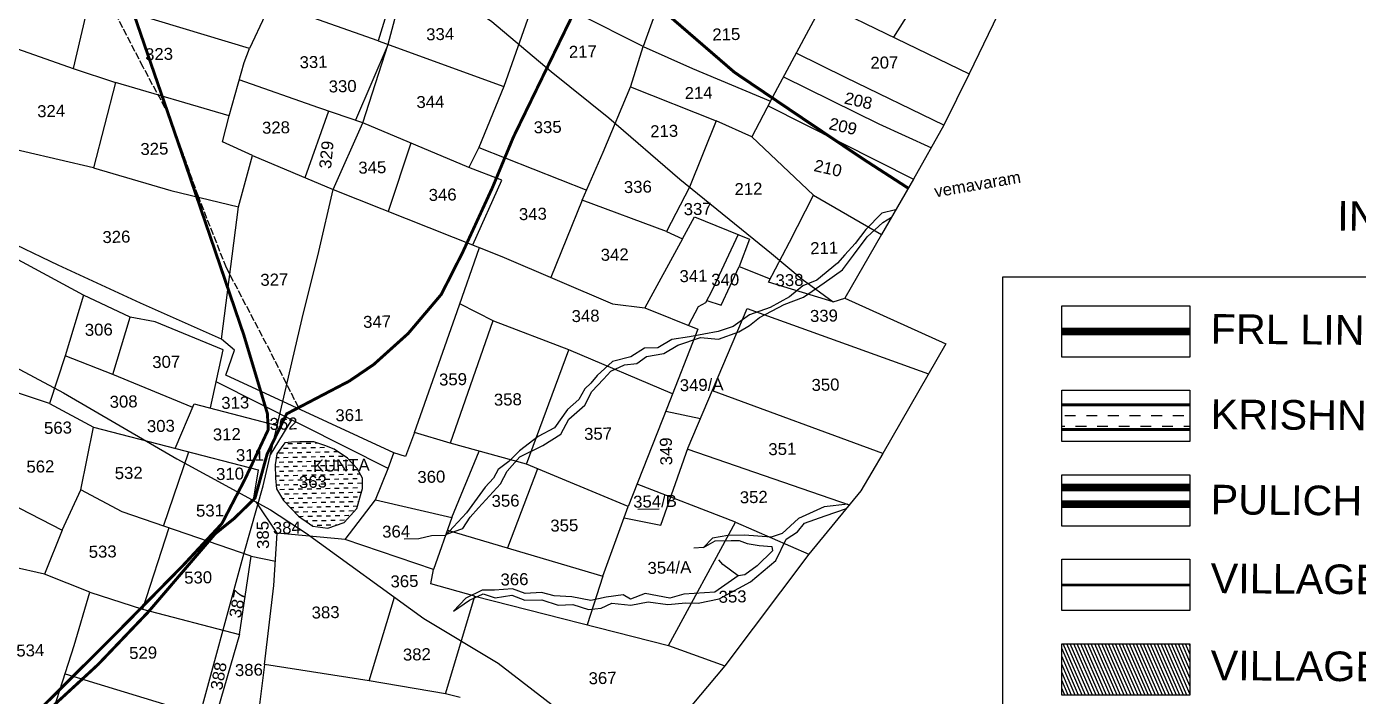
# Model space of a CAD drawing. Header units: millimetres. Extents: x 364796 to 377572, y 1836794 to 1850679.
# Drawn here: x 374191 to 376443, y 1839681 to 1840813 of the extents above; entities that cross this region are included whole.
import ezdxf

# ---------------------------------------------------------------- set-up
doc = ezdxf.new("R2010")
doc.units = ezdxf.units.MM
doc.linetypes.add('ACAD_ISO02W100', pattern=[15, 12, -3])
doc.linetypes.add('BORDER', pattern=[44.45, 12.7, -6.35, 12.7, -6.35, 0, -6.35])
doc.layers.add('BND', color=6, linetype='BORDER', lineweight=30)
for name, color, linetype in [('CARTTRCK', 31, 'ACAD_ISO02W100'), ('FRL', 3, 'Continuous'), ('NALA', 4, 'Continuous'), ('ROADS', 50, 'Continuous'), ('SY.AREA', 7, 'Continuous'), ('TEXT', 7, 'Continuous'), ('VILLAGE AREA', 1, 'Continuous'), ('WATER', 4, 'Continuous')]:
    doc.layers.add(name, color=color, linetype=linetype)
doc.styles.get("Standard").update_dxf_attribs({"font": 'arial.ttf', "height": 2.5})
doc.linetypes.add('FENCELINE2', pattern='A,0.25,-0.1,[132,ltypeshp.shx,S=0.1,R=0,X=-0.1,Y=0],-0.1,1', length=1.45)

msp = doc.modelspace()

# ---------------------------------------------------------------- hatches: boundary and pattern name
h = msp.add_hatch()
h.set_pattern_fill('DASH', color=4, scale=146.389489)
h.set_pattern_definition([(0, (286429.19, 1390740.374), (18.2986861, 18.2986861), [18.2986861, -18.2986861])])
h.paths.add_polyline_path([(375941.3, 1840174.1), (375941.3, 1840132.5), (376158, 1840132.5), (376158, 1840174.1)])
at = {"layer": 'VILLAGE AREA', "linetype": 'ByBlock'}
h = msp.add_hatch(dxfattribs=at)
h.set_pattern_fill('ANSI31', color=256, scale=43.305366, angle=68.5464)
h.set_pattern_definition([(113.5464313, (217666.3603, 1042450.4464), (-4.96245196, -2.162518983), [])])
h.paths.add_polyline_path([(376158, 1839683.5), (376158, 1839770.3), (375941.3, 1839770.3), (375941.3, 1839683.5)])
at = {"layer": 'WATER'}
h = msp.add_hatch(dxfattribs=at)
h.set_pattern_fill('DASH', color=256, scale=2.432025, angle=1.2909, style=0)
h.set_pattern_definition([(1.29095, (368861.6305, 1841909.4825), (7.545755, 7.893684), [7.72168, -7.72168])])
h.paths.add_polyline_path([(374750.5, 1840066.5), (374734, 1840083.7), (374711.5, 1840099.3), (374695.3, 1840105.5), (374677, 1840111.6), (374653.3, 1840111.6), (374639.3, 1840111.2), (374628.2, 1840110), (374624.8, 1840105.4), (374614.5, 1840091.1), (374611.4, 1840072.4), (374611.9, 1840050.3), (374613.9, 1840032.2), (374625.9, 1840012.4), (374651.1, 1839985.8), (374675.2, 1839969.2), (374700.9, 1839965.8), (374728.4, 1839975), (374749.5, 1839999.1), (374759.3, 1840032.5), (374759.4, 1840050.1)])
h.paths.add_polyline_path([(374647, 1840027.6), (374704.6, 1840028.9), (374703.9, 1840060), (374646.3, 1840058.7)], flags=24)

# ---------------------------------------------------------------- linework, layer by layer
at = {"color": 0}
for points in [[(375841.9, 1840390.6), (377346.9, 1840390.6), (377346.9, 1839024.9), (375841.9, 1839024.9)], [(375941.3, 1840341.6), (376158, 1840341.6), (376158, 1840254.7), (375941.3, 1840254.7)], [(375941.3, 1840198.8), (376158, 1840198.8), (376158, 1840111.9), (375941.3, 1840111.9)], [(375941.3, 1840055.9), (376158, 1840055.9), (376158, 1839969.1), (375941.3, 1839969.1)], [(375941.3, 1839913.1), (376158, 1839913.1), (376158, 1839826.3), (375941.3, 1839826.3)], [(375941.3, 1839770.3), (376158, 1839770.3), (376158, 1839683.5), (375941.3, 1839683.5)]]:
    msp.add_lwpolyline(points, close=True, dxfattribs=at)
at = {"color": 4, "const_width": 4.88}
for points in [[(376158, 1840174.1), (375941.3, 1840174.1)], [(376158, 1840132.5), (375941.3, 1840132.5)]]:
    msp.add_lwpolyline(points, dxfattribs=at)
at = {"color": 0, "linetype": 'FENCELINE2', "ltscale": 80, "const_width": 13}
for points in [[(376158, 1840034.3), (375941.3, 1840034.3)], [(376158, 1840006.2), (375941.3, 1840006.2)]]:
    msp.add_lwpolyline(points, dxfattribs=at)
at = {"layer": 'BND', "linetype": 'ByBlock'}
msp.add_lwpolyline([(376484.9, 1842121.8), (376415.5, 1841998.5), (376300.6, 1841779.4), (376173.4, 1841570.9), (376126.1, 1841472.9), (376044.4, 1841318.8), (375981.5, 1841158), (375930.9, 1841032.3), (375874.1, 1840918.3), (375784.9, 1840733.6), (375742.3, 1840646.6), (375690.9, 1840555.4), (375636.6, 1840462.2), (375574.6, 1840354.2), (375745.6, 1840277), (375638.9, 1840091.6), (375601.7, 1840028.7), (375514, 1839921.9), (375371.8, 1839732.8), (375230.7, 1839564.9)], dxfattribs=at)
at = {"layer": 'BND', "lineweight": 30, "const_width": 4.33}
msp.add_lwpolyline([(376158, 1839869.7), (375941.3, 1839869.7)], dxfattribs=at)
at = {"layer": 'CARTTRCK'}
msp.add_lwpolyline([(374651.3, 1840169.4), (374604, 1840263.1), (374529.3, 1840405.5), (374481.8, 1840526.1), (374432.9, 1840662.4), (374388.4, 1840744.9), (374342.8, 1840833.2), (374329.3, 1840937.9), (374277.3, 1841062.9), (374200.1, 1841305.6), (374129.6, 1841506.2), (374048.6, 1841714)], dxfattribs=at)
at = {"layer": 'FRL', "color": 84, "const_width": 13}
msp.add_lwpolyline([(376158, 1840298.1), (375941.3, 1840298.1)], dxfattribs=at)
at = {"layer": 'NALA'}
for points in [[(375660.6, 1840503.4), (375637.5, 1840498.2), (375610.2, 1840470.4), (375592, 1840446.7), (375574.9, 1840427.5), (375562.2, 1840413.6), (375527.2, 1840385), (375503.5, 1840375.4), (375481.2, 1840356.8), (375448.6, 1840338.6), (375413.6, 1840326.4), (375386.1, 1840306.4), (375360.4, 1840298), (375312, 1840289.2), (375282.3, 1840284.6), (375258.6, 1840270.5), (375236, 1840270), (375213, 1840255.2), (375182, 1840247.4), (375156, 1840223.5), (375145.3, 1840210.9), (375135.1, 1840201), (375125.1, 1840183.3), (375106.1, 1840166), (375083.8, 1840135.3), (375056.3, 1840120.4), (375024.4, 1840096.4), (375006.7, 1840078.5), (374988.8, 1840064.5), (374980.7, 1840050.1), (374966.8, 1840034.9), (374934.8, 1839991.5), (374913.3, 1839967.7), (374899.3, 1839953.1), (374876, 1839952.6), (374854.7, 1839947.6), (374829.5, 1839947)], [(374901.4, 1839955.3), (374928.7, 1839965.2), (374941.3, 1839984.3), (374955.2, 1840000.2), (374992.5, 1840040.5), (375003.7, 1840062.1), (375025.2, 1840085.9), (375064.3, 1840105.6), (375094.3, 1840124.4), (375108, 1840149.9), (375135.1, 1840173.7), (375146.8, 1840196.7), (375166.5, 1840217.2), (375179.1, 1840231.1), (375202.2, 1840241.9), (375222.9, 1840243.7), (375239.5, 1840255.7), (375268.5, 1840260.9), (375292.2, 1840275), (375330.8, 1840287.6), (375361.3, 1840285), (375395.4, 1840297.4), (375413.3, 1840308.2), (375430.5, 1840321.5), (375472.1, 1840343.8), (375504.9, 1840356.2), (375540, 1840380.3), (375570.6, 1840402.4), (375589.5, 1840426.8), (375612.5, 1840458.1), (375639.1, 1840482), (375653.6, 1840491.4)], [(375579.5, 1840005.9), (375539.6, 1840001.6), (375496.6, 1839981.8), (375468.6, 1839956.6), (375450, 1839950.4), (375405.2, 1839953.9), (375376.7, 1839953.2), (375350.9, 1839948.8), (375335.7, 1839932.9), (375319.5, 1839931.9)], [(375394.4, 1839885), (375354.9, 1839857.6), (375302.5, 1839853.8), (375278.6, 1839847.4), (375237, 1839854.9), (375212.6, 1839845.3), (375200.1, 1839852.8), (375171, 1839848.9), (375145.4, 1839843.6), (375112.9, 1839849.3), (375083, 1839851.2), (375062.1, 1839856.6), (375034.3, 1839855.3), (375012.7, 1839863.3), (374982.3, 1839860.6), (374961.6, 1839860.8), (374934, 1839847.2), (374913.1, 1839825.4), (374939.9, 1839844.1), (374963, 1839854.4), (374983.3, 1839847.7), (375011.7, 1839852.2), (375033.9, 1839843.7), (375062.4, 1839844.3), (375089.8, 1839835.2), (375115.1, 1839836.4), (375141.2, 1839828), (375162.5, 1839830.4), (375180.5, 1839838.6), (375213, 1839835.4), (375242, 1839841.2), (375275.2, 1839836.8), (375305.6, 1839839.4), (375327, 1839838.6), (375362.3, 1839845.9), (375415.4, 1839874.9), (375458, 1839910.8), (375475.3, 1839946.8), (375494.5, 1839959.6), (375506.5, 1839974.1), (375541.2, 1839986.5), (375577.3, 1839999)], [(375335.7, 1839932.9), (375355.5, 1839944.3), (375382.7, 1839945), (375396.3, 1839944.6), (375409.4, 1839939.7), (375429.6, 1839936.3), (375451, 1839934.8), (375452.5, 1839927.1), (375426.5, 1839901.9), (375405.4, 1839886.5), (375394.4, 1839885), (375368.7, 1839903.9), (375361.4, 1839912.1)]]:
    msp.add_lwpolyline(points, dxfattribs=at)
at = {"layer": 'ROADS', "color": 40, "const_width": 5}
for points in [[(375682, 1840540.2), (375605.1, 1840589.9), (375498.7, 1840661.4), (375388.1, 1840736.1), (375230.8, 1840871.9), (375139.6, 1840953.1), (375084, 1841001.5), (374923.2, 1841118.6), (374856.3, 1841196.3), (374797.3, 1841278.2), (374722.5, 1841367.1), (374610.1, 1841497.5), (374555.4, 1841565.4), (374503.4, 1841660.1), (374448.4, 1841774.4), (374393.6, 1841877.2), (374313.8, 1842045.8), (374262.2, 1842160.1), (374199.4, 1842285.5), (374152.4, 1842374.4)], [(374187.7, 1839633.4), (374337.5, 1839782.4), (374456.9, 1839903.7), (374521.6, 1839973.4), (374560.7, 1840048.6), (374600, 1840132.4), (374598.4, 1840159.5), (374558.7, 1840291.8), (374454.6, 1840597), (374332.9, 1840950), (374212.6, 1841314.4), (374130.2, 1841595.6)], [(374187.7, 1839633.4), (374337.5, 1839782.4), (374456.9, 1839903.7), (374521.6, 1839973.4), (374560.7, 1840048.6), (374600, 1840132.4), (374598.4, 1840159.5), (374558.7, 1840291.8), (374454.6, 1840597), (374332.9, 1840950), (374212.6, 1841314.4), (374130.2, 1841595.6)], [(375127.5, 1840859.6), (375014.2, 1840626.3), (374979.1, 1840541.7), (374928.8, 1840432.3), (374892.5, 1840360.8), (374836.4, 1840294.6), (374778.4, 1840242.4), (374737.1, 1840214.3), (374631, 1840158.8), (374598, 1840090.7), (374577.5, 1840016.3), (374542.1, 1839981.8), (374510.5, 1839956.4), (374397.3, 1839824.2), (374312.2, 1839735.1), (374203.4, 1839634.9)]]:
    msp.add_lwpolyline(points, dxfattribs=at)
at = {"layer": 'SY.AREA'}
for points in [[(374477.7, 1839624), (374559.4, 1839924), (374591.4, 1840037.4), (374657.3, 1840319.8), (374685.2, 1840433.1), (374709.4, 1840538), (374759.7, 1840650.7), (374802.4, 1840783.6), (374838.1, 1840917.1), (374839.1, 1841099.8), (374882.9, 1841183), (374931.7, 1841276.2), (375013.1, 1841405.9), (375097.9, 1841564.1), (375260.4, 1841846.6), (375292.4, 1841915.4), (375509.7, 1841739.6), (375618.1, 1841662.9), (375653.5, 1841626.1), (375780.2, 1841533), (375888.3, 1841470.5), (375981.4, 1841397.5), (376055.6, 1841339.8)], [(374802.7, 1840066.4), (374812.2, 1840092.8), (374528.3, 1840224.1), (374542.7, 1840266.5), (374520.6, 1840285.2), (374383.9, 1840345.9), (374244.6, 1840410.3), (374103.2, 1840477.9), (374139.1, 1840584.6), (374128, 1840621.3), (374160, 1840730.5), (374003, 1840785.3), (373907.7, 1840822.7), (373890.5, 1840907.8), (373858.2, 1840924.9), (373873.9, 1841077.1), (373879.8, 1841213.7), (373891, 1841336), (373857.1, 1841368.4), (373809.7, 1841383)], [(375053.4, 1840941.3), (375073.4, 1840994.3), (375277.9, 1840886.6), (375253.2, 1840834.3), (375234, 1840779.8), (375317.1, 1840742.7), (375449, 1840687.5), (375417.2, 1840626.8)], [(374672.6, 1840985.1), (374838.1, 1840917.1), (374947.1, 1840879.7), (375044.9, 1840844.6), (374998.3, 1840712.3), (374956.1, 1840609.2), (374938.9, 1840575.1), (374759.7, 1840650.7), (374685.3, 1840676.3), (374550.6, 1840723.2)], [(374309.9, 1840913), (374441.3, 1840871.6), (374594.5, 1840832.6), (374568.4, 1840776.5)], [(374637.1, 1840915), (374805.8, 1840855.3), (374785.7, 1840789.5), (374605.1, 1840852.8)], [(374838.1, 1840917.1), (374978, 1840822), (375078.3, 1840737.3), (375175.8, 1840659.1), (375295.6, 1840555.7), (375450.7, 1840429.7), (375502.8, 1840386.4), (375555.2, 1840347.9), (375574.6, 1840354.2)], [(375130.8, 1840520), (375166.2, 1840601.1), (375212.9, 1840712.9), (375234, 1840779.8), (375123.7, 1840835.1), (375028.2, 1840880.3), (375017.3, 1840854.5)], [(375709.4, 1840878.7), (375656.9, 1840795.5)], [(374533.7, 1840662.7), (374559, 1840752.9), (374568.4, 1840776.5), (374297.3, 1840858.7), (374270.2, 1840742.3)], [(375449, 1840687.5), (375537.8, 1840853.2), (375784.9, 1840733.6)], [(374785.7, 1840789.5), (374998.3, 1840712.3)], [(374176.1, 1840776.1), (374270.2, 1840742.3), (374341.8, 1840718.8), (374304.2, 1840574.5), (374129.8, 1840615.5)], [(374802.4, 1840783.6), (374747.3, 1840655)], [(375742.3, 1840646.6), (375577.2, 1840726.6), (375492.4, 1840768.5)], [(375470.9, 1840728.4), (375632.1, 1840648.8), (375721, 1840608.7)], [(374304.2, 1840574.5), (374435, 1840536.6), (374549.4, 1840508.8), (374573.3, 1840595.4), (374522.5, 1840618.7), (374533.7, 1840662.7), (374341.8, 1840718.8)], [(375212.4, 1840711.6), (375357.4, 1840654.1)], [(375444.8, 1840679.4), (375690.9, 1840555.4)], [(374701.6, 1840670.7), (374661.8, 1840558)], [(375521.7, 1840528.3), (375417.2, 1840626.8), (375357.4, 1840654.1), (375312.2, 1840542.2), (375273.2, 1840466.9), (375300.1, 1840454.9), (375320.5, 1840491.9), (375413.7, 1840454.1), (375396.2, 1840407.9), (375448.5, 1840387)], [(374841.2, 1840616.3), (374802.8, 1840500.9)], [(374956.1, 1840609.2), (375138.3, 1840537.1)], [(374573.3, 1840595.4), (374709.4, 1840538), (374994.6, 1840424.8), (375181.9, 1840344.8), (375236.6, 1840338.1), (375326.4, 1840302.1), (375273.7, 1840167.8), (375208.5, 1840002), (375036.7, 1840073.5), (374907.7, 1840109.3), (374846.9, 1840127.3), (374832.1, 1840086.8), (374812.2, 1840092.8)], [(374945.5, 1840444.3), (374994.7, 1840553.7), (374938.9, 1840575.1)], [(375273.2, 1840466.9), (375130.8, 1840520), (375077.7, 1840389.3)], [(375555.2, 1840347.9), (375445.5, 1840381.3), (375481.2, 1840449.2), (375521.7, 1840528.3), (375636.6, 1840462.2)], [(374520.6, 1840285.2), (374549.4, 1840508.8)], [(374287.4, 1840359.5), (374087.9, 1840466.8), (374057.9, 1840371.5)], [(375300.1, 1840454.9), (375236.6, 1840338.1)], [(375394.3, 1840462), (375349.9, 1840367), (375339, 1840346.5), (375326.5, 1840339.5), (375310.6, 1840308.5)], [(374846.9, 1840127.3), (374919.1, 1840332), (374956.8, 1840439.8)], [(375341.2, 1840350.7), (375365.6, 1840342.4), (375396.2, 1840407.9)], [(374337, 1840225.5), (374366.4, 1840322.2), (374287.4, 1840359.5), (374256.6, 1840256.7)], [(375283.5, 1840192.9), (375107.8, 1840267), (374981.2, 1840315.5), (374923.6, 1840344.7)], [(374502.2, 1840168.9), (374523.9, 1840267.2), (374408.6, 1840314.2), (374366.4, 1840322.2)], [(374979.7, 1840316.2), (374907.7, 1840109.3)], [(375201.6, 1839983.3), (375263.6, 1839970.7), (375310.1, 1840102.1), (375409.7, 1840337), (375716.3, 1840226.2)], [(374472.2, 1840169.8), (374337, 1840225.5), (374256.6, 1840256.7), (374229.9, 1840176.5), (374304.4, 1840136.1)], [(375036.7, 1840073.5), (375107.8, 1840267)], [(374229.9, 1840176.5), (374034.9, 1840241.1)], [(374154.5, 1840247.2), (374253.5, 1840194.2), (374445.2, 1840082.8), (374603.8, 1839996.8), (374664, 1839956.9), (374862.8, 1839813), (374988.6, 1839737.2), (375087.2, 1839661.6)], [(374730.1, 1839946.2), (374781, 1840013.7), (374802.7, 1840066.4), (374511.9, 1840212.9)], [(375638.9, 1840091.6), (375350.7, 1840197.8)], [(374442.7, 1840100.4), (374474.9, 1840176), (374615.2, 1840139.4)], [(375330.7, 1840150.6), (375271.8, 1840163)], [(374570.8, 1839918.4), (374352.8, 1839993.1), (374282.8, 1840030.5), (374304.4, 1840136.1), (374582.6, 1840064.3), (374574.3, 1840012.8)], [(374603.5, 1840089.3), (374639.7, 1840148.6)], [(374422.8, 1839969.1), (374465.5, 1840094.6)], [(374781, 1840013.7), (374910.4, 1839983.5), (374956.5, 1840095.8)], [(375309, 1840098.9), (375582.2, 1840004.9)], [(374006.8, 1840067.7), (374125.1, 1840027), (374251.3, 1839962.3), (374282.8, 1840030.5)], [(375055.1, 1840065.8), (375004.3, 1839932.2)], [(375390.1, 1839975.5), (375223.5, 1840040.2)], [(374593.8, 1839735.2), (374609.1, 1839868.8), (374615.1, 1839957), (374579.4, 1840010)], [(374902.8, 1839962.1), (375165.7, 1839884.5), (375208.5, 1840002)], [(374910.4, 1839983.5), (374879.4, 1839896)], [(374251.3, 1839962.3), (374221.4, 1839888)], [(374431.9, 1839966), (374387.5, 1839828.5)], [(374949.3, 1839850.4), (374874.8, 1839871.6), (374879.4, 1839896), (374730.1, 1839946.2), (374615.1, 1839957)], [(375276.8, 1839767.2), (375390.1, 1839975.5), (375514, 1839921.9)], [(374551.5, 1839786), (374570.8, 1839918.4), (374611.9, 1839910)], [(374222.9, 1839614.4), (374271.9, 1839767.5), (374298.2, 1839857.2), (374221.4, 1839888), (374167.2, 1839900.4)], [(375165.7, 1839884.5), (375138.9, 1839802.2)], [(374298.2, 1839857.2), (374387.5, 1839828.5), (374551.5, 1839786), (374509.4, 1839642.2), (374580.2, 1839629.8)], [(374770.4, 1839707.3), (374813.3, 1839848.9)], [(374899.5, 1839685.8), (374949.3, 1839850.4), (375276.8, 1839767.2), (375371.8, 1839732.8)], [(374924.1, 1839679.1), (374899.5, 1839685.8), (374770.4, 1839707.3), (374593.8, 1839735.2), (374579.9, 1839627.2), (374671.7, 1839610.3), (374799.2, 1839580.6), (374839.5, 1839571.9)], [(374256.6, 1839719.5), (374509.4, 1839642.2), (374484.2, 1839509), (374453, 1839381.9)]]:
    msp.add_lwpolyline(points, dxfattribs=at)
at = {"layer": 'TEXT'}
msp.add_line((375224.5, 1839997.7), (375260.6, 1839998.5), dxfattribs=at)
at = {"layer": 'WATER'}
msp.add_lwpolyline([(374624.8, 1840105.4), (374614.5, 1840091.1), (374611.4, 1840072.4), (374611.9, 1840050.3), (374613.9, 1840032.2), (374625.9, 1840012.4), (374651.1, 1839985.8), (374675.2, 1839969.2), (374700.9, 1839965.8), (374728.4, 1839975), (374749.5, 1839999.1), (374759.3, 1840032.5), (374759.4, 1840050.1), (374750.5, 1840066.5), (374734, 1840083.7), (374711.5, 1840099.3), (374695.3, 1840105.5), (374677, 1840111.6), (374653.3, 1840111.6), (374639.3, 1840111.2), (374628.2, 1840110)], close=True, dxfattribs=at)

# ---------------------------------------------------------------- texts
at = {"layer": 'TEXT'}
for s, rotation, p in [('334', 1.2909, (374867.1, 1840790.1)), ('215', 1.2909, (375350.9, 1840789.8)), ('323', 1.2909, (374391.9, 1840756.3)), ('217', 1.2909, (375108.4, 1840760.5)), ('331', 1.2909, (374653.1, 1840742.9)), ('207', 1.2909, (375618.1, 1840742)), ('330', 1.2909, (374702.3, 1840702)), ('214', 1.2909, (375304.1, 1840690.8)), ('208', 347.266, (375572.4, 1840683.5)), ('324', 1.2909, (374209.5, 1840660.1)), ('344', 1.2909, (374850.6, 1840675.6)), ('328', 1.2909, (374589.6, 1840632.2)), ('335', 1.2909, (375048.9, 1840632.9)), ('209', 347.266, (375546.4, 1840640.2)), ('213', 1.2909, (375245.9, 1840626.2)), ('325', 1.2909, (374384, 1840596.2)), ('329', 84.1599, (374705.9, 1840572.2)), ('345', 1.2909, (374752.4, 1840564.7)), ('210', 347.266, (375520.9, 1840569.5)), ('vemavaram', 9.8242, (375727.8, 1840524.5)), ('336', 1.2909, (375201.4, 1840531.9)), ('212', 1.2909, (375388.4, 1840528.5)), ('346', 1.2909, (374871.3, 1840518.6)), ('343', 1.2909, (375023.9, 1840486.1)), ('337', 1.2909, (375302.5, 1840494.5)), ('326', 1.2909, (374319.8, 1840447.4)), ('342', 1.2909, (375162.2, 1840417.4)), ('211', 1.2909, (375516.4, 1840428.6)), ('327', 1.2909, (374586.8, 1840375.1)), ('341', 1.2909, (375295.4, 1840381.3)), ('340', 1.2909, (375349.1, 1840375.1)), ('338', 1.2909, (375457.8, 1840374.3)), ('347', 1.2909, (374760.5, 1840304)), ('348', 1.2909, (375113, 1840313.8)), ('339', 1.2909, (375516, 1840314)), ('306', 1.2909, (374290, 1840290.5)), ('307', 1.2909, (374404, 1840236.1)), ('359', 1.2909, (374888.9, 1840206.5)), ('349/A', 1.2909, (375295.8, 1840196.9)), ('350', 1.2909, (375518.6, 1840197.4)), ('308', 1.2909, (374332, 1840168.9)), ('313', 1.2909, (374520.7, 1840167.1)), ('358', 1.2909, (374981.6, 1840172.5)), ('361', 1.2909, (374713.6, 1840146.1)), ('563', 1.2909, (374221, 1840124.7)), ('303', 1.2909, (374395, 1840127.7)), ('312', 1.2909, (374506.5, 1840113.7)), ('362', 1.2909, (374602.4, 1840131.5)), ('357', 1.2909, (375134.1, 1840114.6)), ('349', 91.2909, (375283.1, 1840072)), ('311', 1.2909, (374545.5, 1840078.7)), ('351', 1.2909, (375445.6, 1840088.8)), ('562', 1.2909, (374191.3, 1840059.2)), ('532', 1.2909, (374340.6, 1840048.3)), ('310', 1.2909, (374511.9, 1840046.8)), ('KUNTA', 1.2909, (374675.5, 1840060.6)), ('363', 1.2909, (374652, 1840033.3)), ('360', 1.2909, (374852.2, 1840041.8)), ('356', 1.2909, (374977.7, 1840001.3)), ('352', 1.2909, (375397.3, 1840007.5)), ('531', 1.2909, (374478, 1839984.8)), ('354/B', 1.2909, (375217, 1840000)), ('355', 1.2909, (375077, 1839959.6)), ('385', 91.2909, (374601.4, 1839930.7)), ('384', 1.2909, (374607.9, 1839955.6)), ('364', 1.2909, (374792.7, 1839949.4)), ('533', 1.2909, (374296.6, 1839915.3)), ('354/A', 1.2909, (375241.3, 1839888.1)), ('530', 1.2909, (374458, 1839871.6)), ('366', 1.2909, (374992.8, 1839868.5)), ('365', 1.2909, (374806.8, 1839865.3)), ('387', 78.4753, (374553.1, 1839812.4)), ('353', 1.2909, (375361.5, 1839839.3)), ('383', 1.2909, (374673.5, 1839812.7)), ('534', 1.2909, (374174.2, 1839748.4)), ('529', 1.2909, (374365, 1839744.3)), ('382', 1.2909, (374827.8, 1839741.6)), ('388', 79.9717, (374521.8, 1839690.6)), ('386', 1.2909, (374543.8, 1839715.4)), ('367', 1.2909, (375141.7, 1839701.6))]:
    msp.add_text(s, height=20.27, rotation=rotation, dxfattribs=at).set_placement(p)
at = {"layer": 'TEXT', "color": 0}
for s, height, p in [('INDEX', 50.03, (376407, 1840468.5)), ('FRL LINE +53.340', 50.026, (376193, 1840277.5)), ('KRISHNA RIVER', 50.026, (376193, 1840133.2)), ('PULICHINTHALA DAM', 50.026, (376193, 1839989)), ('VILLAGE BOUNDARY', 50.026, (376193, 1839855.9)), ('VILLAGES', 50.03, (376193, 1839708.8))]:
    msp.add_text(s, height=height, rotation=359.5381, dxfattribs=at).set_placement(p)

doc.saveas('drawing.dxf')
